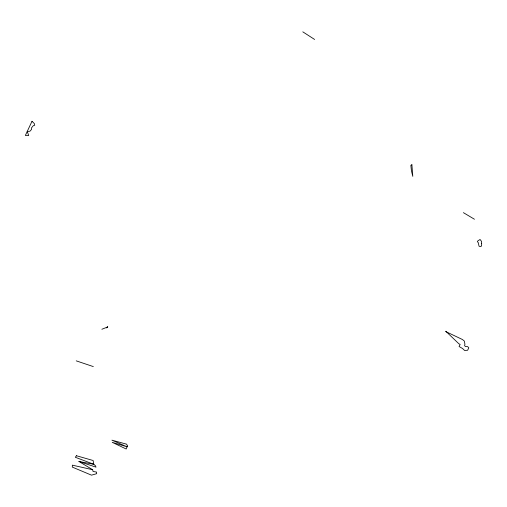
<?xml version="1.0" encoding="UTF-8"?>
<svg xmlns="http://www.w3.org/2000/svg" width="507" height="507" viewBox="0 0 507 507"><rect width="100%" height="100%" fill="white"/><g stroke="black" fill="none" stroke-linecap="round" stroke-linejoin="round"><path stroke-width="0.76" d="M445.723 331.559L462.473 339.532L464.317 341.072L464.951 344.348L464.551 345.482L465.375 346.534L467.72 346.655L468.798 347.827L467.638 350.255L464.583 350.464L462.58 348.524L459.089 346.541L460.147 344.386L458.867 343.778L445.824 331.274M107.49 326.768L106.622 327.909L107.807 326.907L101.869 329.265M78.921 461.471L93.801 464.304L95.462 465.756L96.007 467.156L78.921 461.471L92.648 469.729L93.054 471.459L96.584 472.087L96.666 473.69L91.494 475.16L72.305 467.099L72.368 465.153L92.648 469.729M76.24 360.851L93.332 366.593M463.392 212.648L474.457 219.252M302.806 31.84L314.619 39.464M481.65 243.601L481.625 246.003L480.319 246.554L479.052 246.218L478.177 242.46L477.334 241.725L477.93 240.825L480.072 239.494L481.587 241.459L481.65 243.601M127.403 446.033L126.167 449.006L112.25 442.326L127.073 446.825L111.933 440.165L126.68 444.195L127.403 446.033M31.998 121.293L25.35 135.464L28.703 135.546L27.232 131.452L29.926 131.237L31.586 129.393L31.51 127.853L33.31 125.704L34.717 125.254L34.318 123.562L31.998 121.293M76.392 455.73L75.347 457.276L93.801 464.304L93.13 460.508L76.392 455.73M411.893 164.737L410.86 165.333L411.443 170.846L412.793 176.36L411.893 164.737"/></g></svg>
